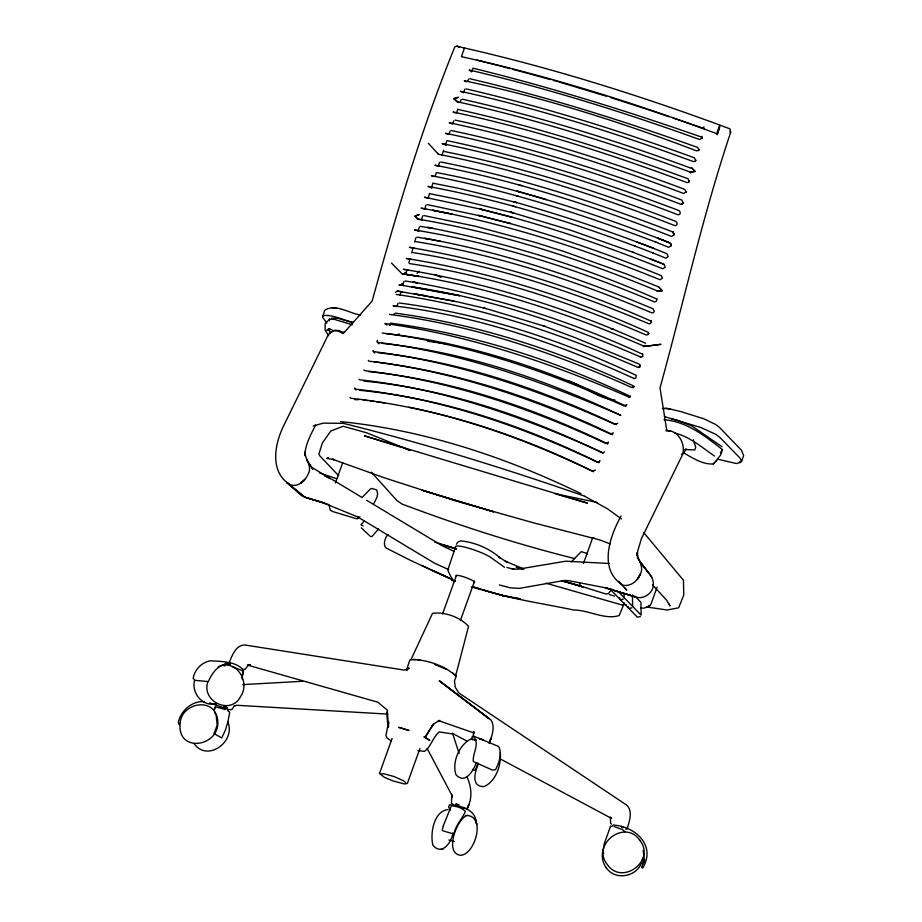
<?xml version="1.0" encoding="UTF-8"?>
<svg xmlns="http://www.w3.org/2000/svg" width="922" height="922" viewBox="0 0 922 922"><rect width="100%" height="100%" fill="white"/><g stroke="black" fill="none" stroke-linecap="round" stroke-linejoin="round"><path stroke-width="1.38" d="M360.617 314.978C349.265 313.549 335.746 303.177 324.648 310.276L322.619 317.329L326.861 323.023M411.085 659.391L432.499 613.384C444.531 611.505 460.447 617.314 468.549 626.349L455.733 675.446M378.988 343.837L377.213 341.843L377.363 340.414M194.588 680.067C191.05 693.102 202.863 707.37 216.578 703.636M207.842 681.761C201.077 701.734 231.145 715.668 240.619 696.456C250.784 681.831 235.825 658.181 218.157 666.894M329.442 320.66L329.615 319.104L334.502 319.415L352.285 324.775M473.332 737.231L473.528 731.457L474.058 732.091M241.967 678.938L243.131 671.089L232.425 666.56M388.646 723.436L388.012 727.446L386.641 712.176M388.681 721.684L385.938 735.318L386.721 737.761L391.055 740.781M388.519 722.687L387.701 726.709L388.623 726.075L387.701 726.709L388.6 722.491M666.214 431.047L666.514 428.776L660.025 387.92C683.479 302.739 702.541 216.255 730.662 132.365L729.936 128.815L719.644 125.069L716.74 133.69C633.529 102.573 548.325 75.869 461.542 56.691M603.426 849.185C601.225 855.42 602.354 862.612 606.353 867.879M642.507 858.313C640.986 875.681 616.069 882.366 606.25 867.763M408.826 262.943L409.817 259.555M405.876 273.799L406.856 270.423M411.661 253.02L412.987 248.525M414.635 242.094L415.96 237.611M402.879 284.817L403.871 281.452M399.918 295.524L400.886 292.262M424.719 209.144L425.952 205.03M418.058 231.353L419.406 226.893M421.642 219.344L422.668 216.002M464.596 48.117L457.001 46.123L454.903 46.699C421.227 129.287 395.849 215.16 372.142 301.056L343.987 332.784L338.8 330.525L334.467 330.237L331.09 332.243M435.172 176.286L436.36 172.495M438.342 166.167L439.54 162.364M583.499 563.457L592.581 537.952M393.959 314.321L394.19 313.595M431.3 188.203L433.04 182.879M428.315 197.366L429.594 193.436M452.979 832.808C451.699 842.235 441.845 856.273 432.879 845.151C429.963 833.292 433.905 811.106 448.069 809.516M610.445 826.596L612.462 826.227M441.822 155.599L443.643 150.182M445.464 144.766L446.836 140.697M449.026 134.197L450.132 130.936M717.016 134.716L719.506 127.328M717.547 133.621L719.621 127.455M406.902 668.761L409.898 659.91C424.293 658.481 446.363 665.834 456.102 676.598L454.454 681.024L455.33 687.397L458.856 692.952L626.407 804.918C633.322 810.853 629.265 821.744 627.018 829.028L625.692 829.293M396.852 306.646L397.958 303.396M456.505 112.968L457.911 108.969M460.239 102.296L461.184 99.634M452.783 123.467L453.716 120.851M463.662 92.5L464.803 89.273M461.438 56.553L464.492 47.979C551.125 67.755 636.145 94.332 719.529 124.931L719.921 126.095M229.048 663.056C231.952 656.015 235.629 645.008 244.791 644.974L404.343 670.11L409.506 668.196M335.401 483.036L342.684 462.832M392.104 738.464L379.472 773.546L384.601 777.419L392.645 780.796L404.216 783.919L407.317 783.55L419.948 748.48M442.537 614.029L456.194 576.077M460.401 620.448L474.553 581.148M624.355 602.976L619.181 615.55C604.74 620.137 588.478 609.938 573.611 610.007C543.196 603.541 512.194 599.369 482.552 589.746M657.098 587.141L650.932 604.256L648.108 606.757L650.252 605.5M663.967 419.706C686.659 421.492 705.295 436.141 722.491 449.671L720.451 455.33L713.34 463.973C702.495 464.573 692.676 458.015 683.571 452.794M389.902 325.535L390.836 323M467.834 81.217L468.618 79.096M477.965 763.059L475.418 770.354L472.421 769.351M478.437 763.877C474.922 771.437 470.577 786.627 483.889 786.616C496.036 781.487 501.349 765.053 500.312 752.64M471.638 71.674L473.113 68.055M489.144 743.063L491.069 738.349L489.144 743.063C491.922 736.24 495.517 726.663 490.884 719.898L439.229 680.643L489.075 718.687L441.58 682.66M610.595 826.135L604.359 843.411L602.492 852.85L603.806 853.334M703.336 128.262L703.924 126.821M215.448 706.748L213.869 710.401L215.448 706.748L225.394 709.548M476.294 762.771C473.412 770.7 465.137 784.899 455.929 774.664C451.745 762.148 459.352 744.319 471.315 738.822L476.213 740.308M315.555 425.111C310.714 434.781 305.366 444.565 304.663 455.595L305.021 452.218C305.055 459.778 312.512 466.013 308.225 474.012C305.389 480.569 298.601 487.047 290.903 485.053C269.351 472.986 274.422 444.715 283.48 426.125L327.437 336.461L329.915 332.623L333.741 330.721L338.339 331.033L343.019 333.522L344.367 331.563M432.568 724.957L425.088 737.404L423.947 736.736L429.79 740.401L425.088 737.404L433.501 724.047L431.519 727.124L434.158 723.689L439.829 720.336M621.048 516.055C609.673 536.466 598.09 569.865 622.903 585.228C630.683 586.795 637.713 580.964 640.387 574.003C644.49 566.154 637.298 559.861 637.309 552.382L637.125 555.92L637.793 550.768L641.412 538.655L682.637 454.431C685.726 444.162 678.35 430.286 666.917 430.528L670.813 431.358L666.329 430.055M612.243 434.804L613.268 432.844L610.468 434.066C533.988 398.615 453.002 371.105 368.996 361.193L368.224 360.364M607.517 444.139L608.555 442.18L605.742 443.401C529.574 407.743 448.484 380.313 364.651 370.656L363.879 369.814M598.735 462.775L599.911 460.608L599.012 461.864L597.064 462.072C520.861 425.803 439.656 398.097 355.408 389.153L354.521 388.081L355.973 390.018M407.075 670.202L408.308 667.977L406.498 670.19M612.001 589.17L608.382 593.572L606.042 594.033L581.39 586.369L580.192 585.724L579.362 582.543M456.459 544.245L457.681 542.24L460.574 540.868C475.164 542.309 489.421 548.452 500.462 558.133L498.491 556.865L507.169 562.236L505.21 561.164L523.857 569.001M625.692 406.406L626.799 404.62L623.917 405.934C547.057 371.163 466.198 343.56 382.192 332.992M373.986 503.32L376.891 497.465L377.628 493.881L376.741 489.939L371.67 488.406L370.287 489.109L362.069 497.511L331.816 479.256M720.347 452.806L722.491 449.671M683.283 202.794L682.107 204.269L683.283 202.794L680.747 204.269C604.256 174.926 525.897 149.86 445.568 133.31L447.712 134.093M730.662 132.365L730.305 132.872L730.212 130.993M234.442 705.929L231.745 709.594L227.999 709.606M639.833 366.149L639.614 364.386L639.833 366.149L638.854 367.463L639.845 367.233L637.793 367.348C560.507 333.683 479.959 306.335 396.241 294.464M671.124 245.805L670.928 244.088L671.124 245.805L668.634 247.327L656.015 242.163M389.303 325.074L391.666 323.311C474.069 334.213 554.479 360.387 629.23 395.861L629.346 397.509L630.556 396.103L629.449 397.29C551.379 363.222 469.517 335.182 384.889 323.495L386.917 325.074M364.351 520.746L360.94 524.837L363.187 525.955M395.261 292.458L397.347 291.064L402.05 291.813M571.179 562.005L581.24 551.644L586.3 553.177L587.13 554.364M417.124 273.327L419.118 271.195M329.615 319.104L325.224 323.484L325.074 330.03L328.612 335.643M713.34 463.973L714.504 462.867M715.703 461.692L716.89 460.551M359.96 516.769L357.505 518.74L356.134 518.625L333.257 511.722L330.283 510.315L329.269 506.04M604.394 451.757L603.207 452.852C526.105 418.012 444.704 388.761 359.903 379.841L359.061 379.173M617.798 423.186L614.928 424.397C538.298 389.568 457.519 362.208 373.744 351.616L372.961 350.763L374.712 353.022M595.439 470.059L592.569 471.211C534.034 443.194 472.756 420.236 409.057 407.224M378.608 528.882L372.177 536.35L370.598 536.627L361.286 527.81M649.353 606.031L644.144 608.128L640.652 608.059M467.385 815.348C457.139 818.033 443.874 852.965 460.366 855.282C474.623 855.316 486.516 816.281 466.647 815.417M242.659 671.931L243.8 670.386C235.767 661.039 221.833 661.662 210.608 660.763C201.837 662.065 194.496 669.764 193.136 678.431L195.13 680.378L208.337 681.565C212.233 672.691 219.401 662.572 230.442 664.094L225.141 663.414M623.353 599.116L620.345 599.68L611.332 590.46M631.858 607.84L628.85 608.405L619.838 599.185L619.642 597.629M640.364 616.553L637.356 617.129L628.343 607.909L628.147 606.342M380.855 774.042L383.644 773.719L394.074 776.531L403.94 781.003L405.934 783.055M328.451 457.589L326.665 458.418L334.179 459.629L332.393 459.225L384.751 477.93L456.355 501.095L533.826 522.912L599.934 539.958L610.214 543.957M233.923 706.252L236.62 705.261L387.713 714.112L387.125 714.008M382.215 343.364C464.815 351.962 545.824 379.599 620.471 415.257M386.468 333.729C469.148 342.65 550.192 370.367 625.116 405.738M377.801 352.688C460.412 361.643 541.306 389.142 616.127 424.604M368.685 371.658C451.388 379.876 532.501 407.409 606.987 443.563M363.844 381.074C446.755 388.98 528.329 416.606 602.815 453.175M354.832 399.722L358.992 399.618M359.453 390.283C442.387 398.131 523.627 425.757 598.113 462.291M322.688 315.704C332.969 314.137 343.088 320.314 353.057 322.308M739.755 461.634L741.703 461.092L743.662 455.664L741.415 450.19L719.54 427.474L715.726 424.512L703.797 418.761L680.459 411.489L668.508 408.642L662.399 408.561M313.18 425.929L323.426 423.129L342.949 423.348M633.863 378.55L635.811 378.066L636.203 375.369C561.694 339.93 481.284 313.814 399.122 302.958M391.435 262.989L402.004 273.765C485.468 285.762 566.073 312.558 643.302 345.865L644.743 345.612M402.879 284.552L403.709 285.497L399.007 284.737L459.548 295.662L411.615 286.788C490.953 298.232 567.03 325.109 640.306 356.883L641.758 356.63M691.431 172.414L689.956 172.645L692.399 172.322M326.376 330.283L329.108 329.869M643.302 345.865L645.7 345.508M640.306 356.883L642.715 356.526M690.152 172.068L695.107 171.457L691.465 167.712L695.107 171.457L690.152 172.068C613.856 143.855 536.155 119.238 456.69 101.627L453.843 98.666L458.199 97.329L453.843 98.666L458.776 102.573M643.314 346.58L661.028 344.332L644.812 346.384M474.3 740.412L476.351 740.182M330.583 329.085L327.875 329.361L331.966 329.661M465.368 815.544L466.094 815.474M441.05 849.45L441.788 849.381M442.341 849.323L443.067 849.254M248.179 664.716L250.288 664.566L248.006 665.523L245.298 669.211L243.558 669.303M331.724 318.159L337.971 318.251L352.227 322.562M242.716 684.62L302.647 681.277M614.905 400.033C597.802 398.627 583.384 385.684 567.284 380.417M681.404 454.454L683.594 453.324L686.106 448.68M413.298 659.38L415.534 659.472M608.993 563.469L565.705 561.198L517.922 569.22L512.125 568.909L514.107 569.37L506.881 567.445M203.969 701.677C191.891 700.732 180.505 710.966 178.338 722.525L179.179 724.75M620.875 415.361C543.335 381.823 462.51 352.872 378.101 342.465L377.213 341.843M684.885 449.567L694.773 449.936L695.73 447.262L693.321 439.817M363.187 400.079L367.371 400.551M374.39 361.793C456.747 371.969 537.434 397.97 611.701 434.227M410.97 259.117L406.256 258.448C489.743 271.886 571.663 297.679 648.42 332.416L648.65 334.179L648.592 333.407L647.613 334.732L646.161 334.986C570.384 302.347 491.472 275.851 409.668 263.623M408.02 269.973L403.306 269.305C486.92 282.57 568.736 308.501 645.55 343.295M395.319 313.111C477.757 324.36 558.259 350.452 633.172 385.776L633.149 387.92L634.278 386.353L631.731 387.517C554.618 352.907 473.574 325.236 389.453 314.414M427.67 341.221L447.32 344.01M370.102 400.886L374.067 401.45M376.718 401.831L384.658 402.96M646.806 607.022L667.148 609.995L678.661 607.794L683.755 595.036L683.467 580.272L643.775 532.616M405.035 281.003L417.389 282.835L412.906 282.063C492.002 296.169 569.923 320.556 642.599 354.244L642.507 353.552L642.83 356.007M420.559 226.432L432.245 228.253L427.82 227.388C506.397 242.728 583.926 266.596 656.844 299.097L656.602 298.555L656.821 300.307L655.83 301.609L654.378 301.863C577.322 269.42 497.177 243.373 414.508 229.958L419.21 230.892M414.139 248.076L409.391 247.327C492.648 261.445 574.383 287.03 651.278 321.202L651.116 320.476L651.347 322.239L650.367 323.553L648.915 323.818C573.115 291.652 494.342 265.386 412.826 252.57M402.004 273.765L419.153 276.473L406.706 274.479L404.816 272.463M439.183 720.704L438.261 720.555L474.381 733.094M454.073 301.056L397.347 291.064M593.18 537.895L594.448 538.102M425.584 295.685L414.393 293.853L457.715 301.932L486.32 308.651M423.809 215.541L475.199 226.201L533.919 242.048L564.276 251.591L626.568 274.018L658.515 286.857L662.261 290.718L657.374 291.364L662.261 290.718L658.515 286.857M415.776 241.645C497.235 254.737 576.02 280.922 651.889 312.881L653.341 312.639L654.32 311.325L653.168 308.87C579.558 278.041 503.458 252.351 424.742 238.325L440.658 241.357M331.978 307.579L336.933 308.397L335.377 308.121M665.108 408.1L670.063 408.919L668.508 408.642M417.101 237.15L429.179 239.178M340.667 421.596C424.5 430.182 505.452 457.012 581.044 493.673M433.893 183.374L460.193 188.676L516.712 202.621L513.796 201.757C565.647 216.509 616.91 233.496 666.906 253.677L668.173 256.616L665.914 258.183L652.776 252.859M427.117 204.58L481.826 216.232L510.431 223.55L478.357 215.333L481.826 216.232M610.664 328.658L613.372 329.154M417.989 750.6L424.546 751.372C431.035 746.774 432.879 737.127 439.252 731.941L453.947 734.166L466.555 740.908M430.482 193.851L457.012 199.187L513.589 212.97L510.684 212.118L570.58 230.189L633.437 252.432L632.872 252.236L664.001 264.314L665.258 267.242L662.78 268.763C613.533 249.067 563.423 231.48 512.286 217.292L480.224 209.064L424.443 197.227L429.053 198.242M417.897 659.749L420.397 660.221M425.78 209.052L421.1 208.165C503.205 222.594 582.888 248.433 660.014 279.735L662.457 278.179L661.235 275.666C611.079 255.071 559.735 237.369 507.515 222.767M437.374 172.725C517.069 187.904 594.459 213.213 669.856 242.878L657.317 237.945L669.891 243.051L670.951 244.353M444.254 151.519C523.466 167.343 600.602 192.168 675.826 221.395L676.875 222.582C677.601 224.461 676.633 225.798 674.685 225.567C597.986 195.66 519.328 170.293 438.492 154.297L428.304 143.267M448.611 213.466L432.695 210.262L452.587 214.284M422.46 220.001L417.758 219.067L414.923 216.082L419.107 214.619L414.923 216.082L417.758 219.067C500.173 232.989 580.111 258.932 657.225 290.845M440.728 161.961C520.146 177.773 597.41 202.69 672.806 231.987L674.236 234.614L672.91 231.814L674.074 234.914L671.619 236.47C594.817 206.413 516.009 180.781 434.896 165.211L439.333 166.375M612.876 825.063C635.039 826.1 656.406 845.462 642.715 868.04L641.597 867.487L644.639 859.558L643.279 863.614L644.178 858.855L643.187 850.464M451.331 130.532C529.977 147.163 606.768 171.653 681.9 200.097L683.133 203.001M455.042 120.079C533.412 136.79 609.938 161.177 684.873 189.436L686.072 192.295L686.348 191.753L683.651 193.493C607.287 164.554 529.228 139.66 449.268 122.764L452.46 123.974M469.851 78.727C547.115 96.925 623.042 120.621 697.712 147.474L698.853 150.286L699.256 149.399L698.196 150.643L696.456 150.828C620.967 121.946 543.427 97.49 464.296 80.767L466.267 81.851M456.332 548.648L440.981 544.533L455.629 548.89M466.002 88.869C543.565 106.768 619.665 130.694 694.473 157.812L695.672 160.682L695.96 160.128L694.923 161.385L693.367 161.592C617.187 133.471 539.612 108.9 460.297 91.266L463.432 92.684M462.383 99.23C540.211 116.748 616.449 140.663 691.258 168.288M458.753 109.603C536.788 126.971 613.095 151.162 688.054 178.787L689.253 181.657L689.529 181.104L688.48 182.36L686.936 182.579C610.618 153.974 532.801 129.161 453.059 112L455.145 112.945M447.873 140.812C526.704 157.478 603.61 182.072 678.915 210.539L679.975 211.726C680.701 213.593 679.721 214.93 677.774 214.699C601.098 185.253 522.636 160.128 442.099 143.59L446.398 145.157M623.629 604.244L626.361 604.901M462.729 808.121L467.327 808.813L468.814 804.699L467.339 808.052C472.721 798.141 471.511 786.305 466.716 776.416M574.544 558.536C516.009 543.899 458.522 525.321 402.05 504.069L396.886 500.508L371.428 472.225M671.089 418.772L677.751 420.432L691.834 425.964L721.984 446.721M477.008 60.08L485.214 62.154M486.516 62.489L499.459 65.773M474.15 68.459C550.964 87.359 626.557 110.859 701.204 136.975L702.184 138.093M652.926 252.928C579.938 224.668 504.979 200.766 427.946 186.371L432.464 187.754M512.286 217.292L480.224 209.064L483.681 209.962M656.153 242.232C583.084 214.48 508.276 190.52 431.427 175.733L433.686 176.425M342.846 423.21C424.627 443.517 505.129 468.503 584.698 496.197M500.75 66.107L510.131 68.608M512.805 69.334L527.534 73.276M664.497 416.571L700.835 427.531L715.818 434.331L720.059 437.604L740.193 458.257L741.703 461.092L740.735 462.383L736.378 463.524L718.111 459.283M528.871 73.633L550.549 79.626M553.258 80.375L557.326 81.493M562.731 581.033L583.073 587.003L564.172 581.436M518.879 184.849L521.794 185.679M519.927 191.926L517 191.085L546.527 199.694M516.17 567.26L523.051 569.22M561.394 580.641L565.474 581.805M482.517 589.723L504.922 596.108L520.169 598.851L500.116 595.001L504.922 596.108L471.373 586.911M247.43 665.062L377.801 702.184L387.332 710.124L388.381 726.329M546.158 583.223L623.479 605.397L622.811 605.097M558.709 81.897L606.515 96.245M324.152 502.847L304.802 497.165L301.137 495.321L286.754 482.483L304.802 497.165L328.877 504.634M609.384 594.575L614.548 596.085M515.675 195.522L518.579 196.386M512.574 205.883L515.467 206.735M562.985 580.768L581.678 586.357M517.426 567.26L522.832 568.874M499.332 584.951L510.385 587.856L519.374 588.386L564.137 580.48L568.332 580.572L604.002 587.533L634.809 596.741C641.712 599.554 649.987 595.416 652.615 588.605C656.337 577.852 645.873 570.511 640.709 562.72M483.382 307.764L544.96 326.342L543.346 325.858L574.279 337.325L638.577 363.844M448.876 839.965L454.2 841.579M473.297 586.945L481.192 589.342L473.067 586.784M209.743 702.864L228.207 709.467M434.654 542.021L455.168 548.44M610.571 97.513L646.414 109.096M402.211 447.596L364.421 435.818L587.418 503.112L555.171 493.754L597.525 502.513M455.376 548.659L452.702 547.818L456.574 549.063M674.547 432.96C689.887 436.636 701.861 447.389 714.527 456.09M455.456 581.24L410.428 560.334L385.961 547.922C382.376 544.844 385.834 535.002 388.369 534.887M395.342 306.53L393.049 305.793C476.893 315.681 557.729 343.56 634.209 378.562M647.751 109.545L669.153 116.668M673.175 118.004L677.186 119.341M455.191 581.217L451.388 579.961L455.042 581.402M634.739 246.001L635.327 246.197M319.485 472.894L336.703 478.748M678.534 119.802L704.062 128.584M454.269 551.437L442.883 546.17L366.679 500.3M448.691 569.589L434.596 563.215L357.459 516.816L358.37 517.207L322.965 502.732L304.802 497.165L286.754 482.483M614.006 826.527L622.523 829.581L624.966 831.725M403.559 448.011L410.29 450.466L366.472 432.729L343.18 426.264L330.802 431.012L322.377 442.94L318.908 453.981L319.761 455.802L338.605 475.671M636.053 241.725L654.274 248.467M434.435 664.313L446.79 669.487M650.92 259.094L664.001 264.314M222.398 665.039L224.761 666.018M434.769 274.526L441.189 277.349M449.279 578.025L432.602 570.476L449.348 578.059M421.538 565.347L438.457 573.161M324.383 475.833L330.744 478.806L311.601 467.258L306.623 459.836M584.813 496.324L607.621 508.875L621.428 518.948M500.588 759.094L611.517 818.39L610.387 817.042L610.583 823.116L611.459 824.176M457.001 46.123L459.352 47.506M504.518 567.307L490.297 557.13A20.03 3.204 19.8 0 0 469.586 548.452A20.03 3.204 19.8 0 0 455.595 546.654L447.758 570.199L452.495 580.007L451.446 577.817M227.792 710.632L229.682 712.383L227.999 721.327L225.533 729.798L221.753 737.969L214.042 733.566L217.166 725.234L216.255 715.979M453.555 804.652L451.434 803.246L451.826 794.833L452.287 797.415L452.022 795.548L427.151 748.468M639.822 840.299C625.07 818.552 590.967 844.391 607.321 864.548C622.131 886.215 656.314 860.318 639.707 840.173M471.349 71.72L469.102 69.968C547.334 88.27 624.102 112.288 699.66 139.545L702.103 137.943L702.022 136.318M452.276 672.611L453.981 674.005M215.31 704.005L216.624 705.192M634.993 596.165L640.94 602.262L641.124 615.124L633.207 606.987M618.178 591.578L624.125 597.675L624.056 593.388M624.701 598.263L632.63 606.399L632.457 594.967M652.499 584.859L666.664 600.222L670.006 605.961L669.188 604.141M350.037 397.44L350.809 398.258C435.23 407.57 517.957 433.789 593.572 471.753M401.831 283.48L403.709 285.497M437.616 153.352L438.492 154.297M194.231 743.87C207.819 762.54 236.136 741.115 227.826 721.984M405.876 273.534L406.706 274.479M639.903 561.682L651.866 577.218M625.139 588.132L626.822 590.357L618.708 581.321M472.49 739.836L471.891 737.658L472.306 736.505L473.643 736.125L498.641 746.497C502.444 753.62 498.94 762.978 495.563 769.697L492.452 770.089L473.297 761.526C472.444 753.7 479.198 745.218 474.623 737.773M637.344 557.752L648.731 573.138M311.601 467.258L312.892 469.183M306.657 459.894L312.685 468.849M450.351 810.104L448.599 807.061L449.44 804.918C459.294 804.964 475.913 809.608 475.833 821.733M455.168 674.431L455.906 675.953M214.607 712.21L215.702 714.723M452.495 733.197L459.168 753.458M398.892 333.706L399.261 334.963M639.695 365.077L640.052 366.322M328.935 328.612L330.064 333.66M456.229 576.296A9.888 1.579 19.8 0 1 465.737 577.506A9.888 1.579 19.8 0 1 473.931 582.658M180.193 722.998C176.413 754.807 223.285 746.405 217.35 718.1C213.028 696.675 181.473 703.221 180.193 722.998M243.131 671.089L242.129 676.748L243.131 671.089M443.275 825.905L442.26 830.595L454.016 834.133C455.41 825.374 462.083 819.197 465.356 811.487C461.957 807.591 456.39 806.312 451.411 805.69L443.275 825.905M640.387 574.003L637.379 579.373L640.387 574.003M305.263 479.152L300.872 483.163L305.263 479.163M456.471 804.168L455.664 804.18L459.018 804.848L456.471 804.168M480.811 738.948L479.233 738.545L483.577 740.009L480.811 738.948M403.709 728.76L398.673 727.354L409.068 730.501L403.709 728.76M493.42 511.768L421.965 490.204L493.42 511.768M634.809 596.741L605.189 587.648L634.809 596.741M225.36 706.851L223.608 706.183L227.273 707.889L225.36 706.851M622.465 827.092L621.221 826.423L622.811 827.702L622.465 827.092M476.178 821.56L475.556 819.646L476.743 824.487L476.178 821.56"/></g></svg>
